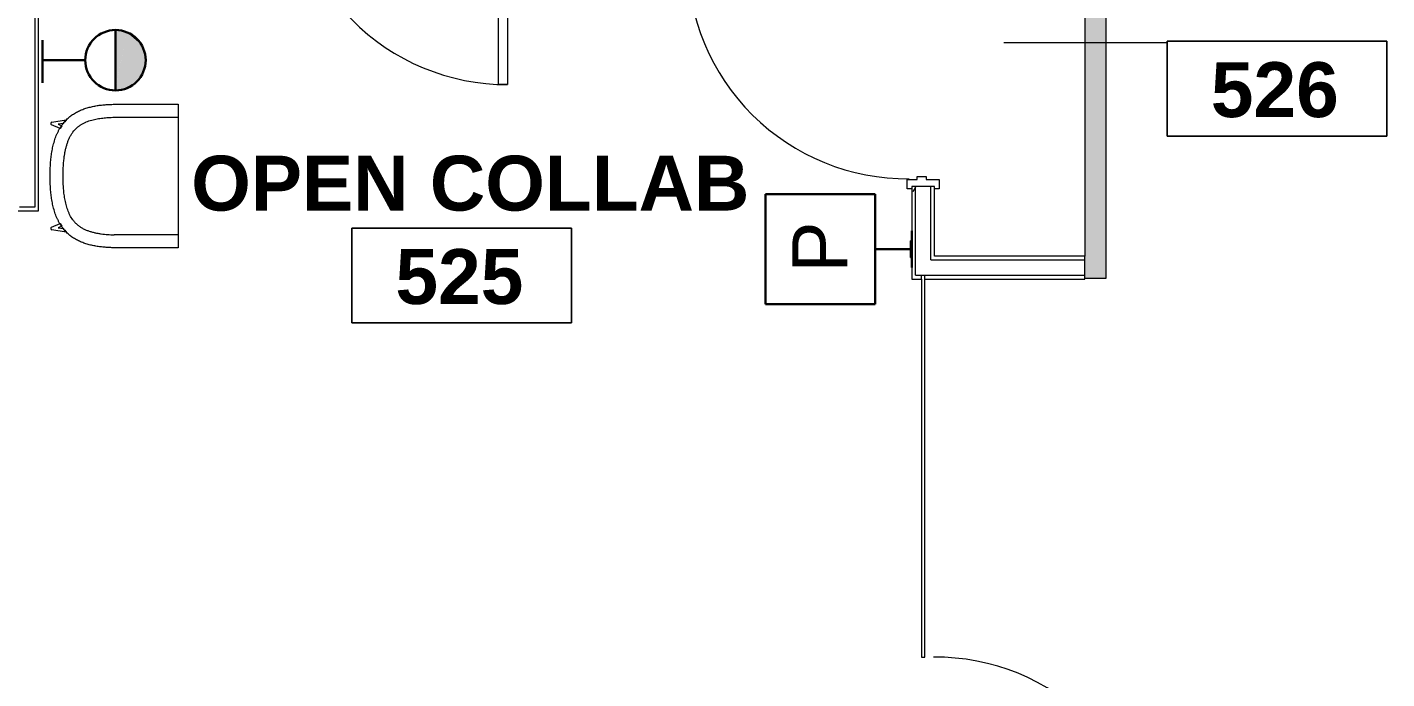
# Model space of a CAD drawing. Header units: inches. Extents: x 0 to 1865, y 0 to 1094.
# Drawn here: x 591.6 to 814.5, y 789.6 to 896.4 of the extents above; entities that cross this region are included whole.
import ezdxf

# ---------------------------------------------------------------- set-up
doc = ezdxf.new("R2010")
doc.units = ezdxf.units.IN
doc.header["$MEASUREMENT"] = 0
for name, color, linetype, lineweight in [('A-ANNO-NOTE', 131, 'Continuous', 9), ('A-AREA-IDEN', 2, 'Continuous', 9), ('A-DOOR', 31, 'Continuous', 13), ('A-WALL', 113, 'Continuous', 13), ('A-WALL-PATT', 111, 'Continuous', 13), ('E-ELEC-FIXT', 91, 'Continuous', 9), ('I-FURN', 30, 'Continuous', 9), ('I-WALL', 2, 'Continuous', 13)]:
    doc.layers.add(name, color=color, linetype=linetype, lineweight=lineweight)
doc.styles.add('Swis721 Lt BT', font='swissl.ttf', dxfattribs={"height": 9})
doc.styles.add('Swis721 Lt BT_B', font='', dxfattribs={"height": 9})
doc.styles.get('Swis721 Lt BT_B').set_extended_font_data('Swis721 Lt BT', bold=True)
pattern_1 = [(0, (0, 0), (30.72, 7.68), [1.267, -21.773, 1.267, -21.773, -122.88]), (0, (0, 0), (30.72, 7.68), [-46.08, 1.267, -44.813, 1.267, -21.773, -53.76]), (0, (0, 0), (30.72, 7.68), [-115.2, 1.267, -14.093, 1.267, -37.133]), (120, (11.52, 3.84), (-22.011075, 22.7643), [1.267, -21.773, 1.267, -21.773, -122.88]), (120, (11.52, 3.84), (-22.011075, 22.7643), [-46.08, 1.267, -44.813, 1.267, -21.773, -53.76]), (120, (11.52, 3.84), (-22.011075, 22.7643), [-115.2, 1.267, -14.093, 1.267, -37.133]), (240, (15.36, 19.2), (-8.708925, -30.4443), [1.267, -21.773, 1.267, -21.773, -122.88]), (240, (15.36, 19.2), (-8.708925, -30.4443), [-46.08, 1.267, -44.813, 1.267, -21.773, -53.76]), (240, (15.36, 19.2), (-8.708925, -30.4443), [-115.2, 1.267, -14.093, 1.267, -37.133])]

# ---------------------------------------------------------------- blocks, each defined once
blk = doc.blocks.new('Door - Single - Solid Door-8181391-Level 05 POWER _ SIGNAL')
at = {"layer": 'A-DOOR', "lineweight": 9}
for p, q in [((-15.63, 2.54), (-14.13, 2.54)), ((-15.63, 1.79), (-15.63, 2.54)), ((-14.13, 2.54), (-14.13, 0.41)), ((22.12, 2.54), (23.62, 2.54)), ((22.12, 0.41), (22.12, 2.54)), ((23.62, 2.54), (23.62, 1.79)), ((-14.13, 0.41), (-13.63, 0.41)), ((-13.63, 0.41), (-13.63, -1.09)), ((21.62, 0.41), (22.12, 0.41)), ((21.62, -1.09), (21.62, 0.41)), ((-15.63, -2.71), (-15.63, -1.96)), ((-14.13, -1.09), (-14.13, -2.71)), ((-13.63, -1.09), (-14.13, -1.09)), ((22.12, -1.09), (21.62, -1.09)), ((22.12, -2.71), (22.12, -1.09)), ((23.62, -1.96), (23.62, -2.71)), ((-14.13, -2.71), (-15.63, -2.71)), ((23.62, -2.71), (22.12, -2.71))]:
    blk.add_line(p, q, dxfattribs=at)
at = {"layer": 'A-DOOR'}
for p, q in [((-12.51, -2.71), (-14.01, -2.71)), ((-14.01, -2.71), (-14.01, -38.71)), ((-12.51, -38.71), (-12.51, -2.71)), ((-14.01, -38.71), (-12.51, -38.71))]:
    blk.add_line(p, q, dxfattribs=at)
at = {"layer": 'A-DOOR', "lineweight": 9}
blk.add_arc((-14.01, -2.71), 36, 270, 0.5, dxfattribs=at)
blk = doc.blocks.new('F - CONF TABLE _ROUND-4 CHAIRS_ - Lam 30Dia Single-Column Base-7663827-Level 05 POWER _ SIGNAL')
at = {"layer": 'I-FURN'}
for start, end in [(0, 180), (360, 180), (113.6842, 123.1579), (85.2632, 113.6842), (28.4211, 85.2632), (123.1579, 180), (9.4737, 28.4211), (0, 9.4737), (180, 0), (180, 360), (180, 208.4211), (341.0526, 0), (322.1053, 341.0526), (208.4211, 227.3684), (227.3684, 322.1053)]:
    blk.add_arc((-17.69, -2.75), 18, start, end, dxfattribs=at)
blk = doc.blocks.new('Door - Single - Solid Door - W_ LOUVER-8174439-Level 05 POWER _ SIGNAL')
at = {"layer": 'A-DOOR'}
for p, q in [((-14.01, 38.71), (-12.51, 38.71)), ((-14.01, 2.71), (-14.01, 38.71)), ((-12.51, 38.71), (-12.51, 2.71)), ((-12.51, 2.71), (-14.01, 2.71))]:
    blk.add_line(p, q, dxfattribs=at)
at = {"layer": 'A-DOOR', "lineweight": 9}
for p, q in [((-15.63, 2.71), (-15.63, 1.96)), ((-14.13, 2.71), (-15.63, 2.71)), ((-14.13, 1.09), (-14.13, 2.71)), ((23.62, 2.71), (22.12, 2.71)), ((22.12, 2.71), (22.12, 1.09)), ((23.62, 1.96), (23.62, 2.71)), ((-13.63, 1.09), (-14.13, 1.09)), ((-13.63, -0.41), (-13.63, 1.09)), ((22.12, 1.09), (21.62, 1.09)), ((21.62, 1.09), (21.62, -0.41)), ((-15.63, -1.79), (-15.63, -2.54)), ((-14.13, -2.54), (-14.13, -0.41)), ((-14.13, -0.41), (-13.63, -0.41)), ((21.62, -0.41), (22.12, -0.41)), ((22.12, -0.41), (22.12, -2.54)), ((23.62, -2.54), (23.62, -1.79)), ((-15.63, -2.54), (-14.13, -2.54)), ((22.12, -2.54), (23.62, -2.54))]:
    blk.add_line(p, q, dxfattribs=at)
blk.add_arc((-14.01, 2.71), 36, 359.5, 90, dxfattribs=at)
blk = doc.blocks.new('Seating-Chair-Teknion-BBTCS_Tulip-R2013 - Sled Work Chair-7177571-Level 05 POWER _ SIGNAL')
at = {"layer": 'I-FURN'}
for p, q in [((-11.75, 0), (-11.75, 10.5)), ((-11.75, 10.5), (11.75, 10.5)), ((-9.62, 0), (-9.62, 10.5)), ((9.63, 10.5), (9.63, 0)), ((11.75, 10.5), (11.75, 0)), ((-8.84, -10.2), (-9.19, -7.85)), ((-8.6, -8.34), (-8.48, -9.18)), ((-8.48, -9.18), (-8.23, -8.57)), ((-7.8, -8.86), (-8.38, -10.29)), ((-8.23, -8.57), (-7.8, -8.86)), ((7.8, -8.86), (8.23, -8.57)), ((8.38, -10.29), (7.8, -8.86)), ((8.23, -8.57), (8.48, -9.18)), ((8.48, -9.18), (8.6, -8.34)), ((9.19, -7.85), (8.84, -10.2))]:
    blk.add_line(p, q, dxfattribs=at)
for centre, radius, start, end in [((-2.42, -0.37), 10.09, 227.8649, 232.2029), ((2.42, -0.37), 10.09, 307.7971, 312.1351), ((-8.59, -10.15), 0.253, 189.7663, 326.4154), ((8.59, -10.15), 0.253, 213.5846, 350.2337)]:
    blk.add_arc(centre, radius, start, end, dxfattribs=at)
for points, knots in [([(-8.81, -8.21), (-9, -8.04), (-9.37, -7.69), (-9.85, -7.13), (-10.2, -6.61), (-10.45, -6.17), (-10.62, -5.84), (-10.78, -5.5), (-10.92, -5.15), (-11.05, -4.8), (-11.16, -4.44), (-11.26, -4.08), (-11.38, -3.6), (-11.48, -3.11), (-11.56, -2.62), (-11.62, -2.12), (-11.69, -1.5), (-11.73, -0.75), (-11.75, -0.25), (-11.75, 0)], [-1, -1, -1, -1, -0.916667, -0.833333, -0.75, -0.708333, -0.666667, -0.625, -0.583333, -0.541667, -0.5, -0.458333, -0.416667, -0.333333, -0.291667, -0.25, -0.166667, -0.083333, 0, 0, 0, 0]), ([(-7.2, -6.77), (-7.45, -6.58), (-7.79, -6.26), (-8.18, -5.78), (-8.44, -5.39), (-8.63, -5.05), (-8.76, -4.77), (-8.89, -4.49), (-9.02, -4.13), (-9.16, -3.68), (-9.28, -3.23), (-9.4, -2.63), (-9.51, -1.87), (-9.59, -0.94), (-9.62, -0.32), (-9.62, 0)], [-1, -1, -1, -1, -0.875, -0.8125, -0.75, -0.6875, -0.65625, -0.625, -0.5625, -0.5, -0.4375, -0.375, -0.25, -0.125, 0, 0, 0, 0]), ([(7.2, -6.77), (7.35, -6.66), (7.62, -6.42), (7.97, -6.05), (8.24, -5.7), (8.43, -5.4), (8.57, -5.17), (8.69, -4.94), (8.84, -4.61), (9, -4.2), (9.16, -3.69), (9.29, -3.17), (9.39, -2.65), (9.48, -2.12), (9.54, -1.59), (9.6, -0.89), (9.62, -0.35), (9.63, 0)], [0, 0, 0, 0, 0.071429, 0.142857, 0.214286, 0.25, 0.285714, 0.321429, 0.357143, 0.428571, 0.5, 0.571429, 0.642857, 0.714286, 0.785714, 0.857143, 1, 1, 1, 1]), ([(11.75, 0), (11.75, -0.25), (11.73, -0.75), (11.68, -1.5), (11.61, -2.24), (11.52, -2.86), (11.43, -3.35), (11.35, -3.72), (11.26, -4.08), (11.16, -4.44), (11.05, -4.8), (10.92, -5.15), (10.78, -5.5), (10.57, -5.95), (10.27, -6.5), (9.85, -7.13), (9.37, -7.69), (9, -8.04), (8.81, -8.21)], [-1, -1, -1, -1, -0.916667, -0.833333, -0.75, -0.666667, -0.625, -0.583333, -0.541667, -0.5, -0.458333, -0.416667, -0.375, -0.333333, -0.25, -0.166667, -0.083333, 0, 0, 0, 0]), ([(0, -10.5), (-0.31, -10.5), (-0.94, -10.49), (-1.87, -10.45), (-2.79, -10.37), (-3.55, -10.27), (-4.16, -10.17), (-4.62, -10.08), (-5.07, -9.98), (-5.52, -9.85), (-5.96, -9.72), (-6.4, -9.57), (-6.84, -9.4), (-7.25, -9.2), (-7.66, -8.99), (-8.19, -8.67), (-8.57, -8.4), (-8.81, -8.21)], [-1, -1, -1, -1, -0.9, -0.8, -0.7, -0.6, -0.55, -0.5, -0.45, -0.4, -0.35, -0.3, -0.25, -0.2, -0.15, -0.1, 0, 0, 0, 0]), ([(0, -8.37), (-0.27, -8.38), (-0.68, -8.37), (-1.22, -8.35), (-1.61, -8.33), (-2.01, -8.3), (-2.41, -8.27), (-2.81, -8.22), (-3.25, -8.16), (-3.74, -8.09), (-4.26, -7.98), (-4.78, -7.86), (-5.21, -7.73), (-5.55, -7.61), (-5.88, -7.49), (-6.29, -7.31), (-6.75, -7.06), (-7.05, -6.87), (-7.2, -6.77)], [-1, -1, -1, -1, -0.892857, -0.839286, -0.785714, -0.732143, -0.678571, -0.625, -0.571429, -0.5, -0.428571, -0.357143, -0.285714, -0.25, -0.214286, -0.142857, -0.071429, 0, 0, 0, 0]), ([(7.2, -6.77), (6.94, -6.95), (6.55, -7.19), (5.98, -7.45), (5.55, -7.62), (5.1, -7.76), (4.5, -7.93), (3.74, -8.09), (2.81, -8.23), (1.88, -8.32), (0.95, -8.36), (0.32, -8.38), (0, -8.37)], [-1, -1, -1, -1, -0.875, -0.8125, -0.75, -0.6875, -0.625, -0.5, -0.375, -0.25, -0.125, 0, 0, 0, 0]), ([(8.81, -8.21), (8.57, -8.4), (8.19, -8.67), (7.66, -8.99), (7.25, -9.2), (6.84, -9.4), (6.4, -9.57), (5.96, -9.72), (5.52, -9.85), (5.07, -9.98), (4.62, -10.08), (4.16, -10.17), (3.7, -10.25), (3.25, -10.31), (2.64, -10.38), (1.87, -10.45), (0.94, -10.49), (0.31, -10.5), (0, -10.5)], [-1, -1, -1, -1, -0.9, -0.85, -0.8, -0.75, -0.7, -0.65, -0.6, -0.55, -0.5, -0.45, -0.4, -0.35, -0.3, -0.2, -0.1, 0, 0, 0, 0])]:
    blk.add_open_spline(points, degree=3, knots=knots, dxfattribs=at)
blk = doc.blocks.new('PS - Junction Box _Wall Base_ - Push to Exit-4868767-Level 05 POWER _ SIGNAL')
at = {"layer": 'E-ELEC-FIXT'}
for p, q in [((736.42, 858.59), (736.42, 861.34)), ((736.61, 861.34), (736.42, 861.34)), ((736.42, 858.59), (736.61, 858.59))]:
    blk.add_line(p, q, dxfattribs=at)
blk = doc.blocks.new('Door - Glass Single - Full Rail - Short Handle-8173674-Level 05 POWER _ SIGNAL')
at = {"layer": 'A-DOOR', "lineweight": 20}
for p, q in [((17, 38), (17, 2)), ((18, 38), (17, 38)), ((18, 2), (18, 38)), ((17, 2), (18, 2))]:
    blk.add_line(p, q, dxfattribs=at)
at = {"layer": 'A-DOOR', "lineweight": 9}
blk.add_arc((18, 2), 36, 90, 180.5, dxfattribs=at)
blk = doc.blocks.new('Room Tag - Room Name and Number-3379422-Level 05 POWER _ SIGNAL')
at = {"layer": 'A-AREA-IDEN'}
for p, q in [((-0.1881, -0.1636), (-0.1881, -0.0018)), ((-0.1881, -0.0018), (0.1869, -0.0018)), ((0.1869, -0.0018), (-0.1881, -0.0018)), ((-0.1881, -0.0018), (-0.1881, -0.1636)), ((0.1869, -0.0018), (0.1869, -0.1636)), ((0.1869, -0.1636), (0.1869, -0.0018)), ((0.1869, -0.1636), (-0.1881, -0.1636)), ((-0.1881, -0.1636), (0.1869, -0.1636))]:
    blk.add_line(p, q, dxfattribs=at)

msp = doc.modelspace()

# ---------------------------------------------------------------- hatches: boundary and pattern name
at = {"layer": 'A-ANNO-NOTE'}
for points in [[(606.09, 886), (607.9, 895.56), (606.09, 895.9), (606.09, 887.37)], [(607.01, 895.82), (606.26, 895.89), (606.26, 895.89)], [(606.09, 886), (607.01, 886.09), (607.9, 895.56), (606.26, 886.86)], [(607.9, 895.56), (607.01, 895.82), (606.26, 895.87)], [(607.01, 886.09), (609.55, 887.4), (607.9, 895.56), (607.13, 887.37)], [(608.83, 895.08), (608.61, 895.22), (607.9, 895.56)], [(609.64, 894.4), (608.83, 895.08), (607.9, 895.56)], [(609.55, 887.4), (610.36, 893.46), (607.9, 895.56)], [(610.36, 893.46), (609.64, 894.4), (607.9, 895.56)], [(609.64, 894.4), (609.35, 894.68), (608.83, 895.08)], [(610.36, 893.46), (610.14, 893.8), (609.64, 894.4)], [(609.55, 887.4), (611.04, 890.82), (610.36, 893.46)], [(611.04, 891.08), (610.55, 893.12), (610.36, 893.46)], [(611.04, 890.82), (611.04, 891.08), (610.36, 893.46)], [(610.87, 892.25), (610.79, 892.51), (610.55, 893.12)], [(611.04, 891.08), (610.87, 892.25), (610.55, 893.12)], [(611.04, 891.08), (611.02, 891.48), (610.87, 892.25)], [(609.55, 887.4), (610.7, 889.15), (611.04, 890.82)], [(610.7, 889.15), (610.87, 889.65), (611.04, 890.82)], [(610.87, 889.65), (610.93, 889.9), (611.04, 890.82)], [(607.01, 886.09), (608.72, 886.75), (609.49, 887.37)], [(608.72, 886.75), (609.05, 886.98), (609.51, 887.37)], [(609.55, 887.4), (610.22, 888.21), (610.7, 889.15)], [(610.22, 888.21), (610.49, 888.67), (610.7, 889.15)], [(607.01, 886.09), (608.49, 886.62), (608.72, 886.75)], [(607.01, 886.09), (607.77, 886.29), (608.49, 886.62)]]:
    msp.add_hatch(color=256, dxfattribs=at).paths.add_polyline_path(points, flags=0)
at = {"layer": 'A-WALL-PATT', "lineweight": 9}
msp.add_hatch(color=7, dxfattribs=at).paths.add_polyline_path([(768.5, 855.22), (768.5, 1093.82), (765, 1093.82), (765, 855.22)], flags=0)
h = msp.add_hatch(dxfattribs=at)
h.set_pattern_fill('FP_1', color=256, style=0, pattern_type=2)
h.set_pattern_definition(pattern_1)
h.paths.add_polyline_path([(592.86, 866.25), (593.49, 866.25), (593.49, 924.31), (592.87, 924.31), (592.87, 866.87), (590.37, 866.87), (590.37, 866.25)], flags=0)
h.paths.add_polyline_path([(593.49, 926.81), (593.49, 1013.5), (592.87, 1013.5), (592.87, 926.81)], flags=0)
h = msp.add_hatch(dxfattribs=at)
h.set_pattern_fill('FP_1', color=256, style=0, pattern_type=2)
h.set_pattern_definition(pattern_1)
h.paths.add_polyline_path([(737.23, 855.09), (737.23, 870.26), (736.61, 870.26), (736.61, 855.09)], flags=0)
h.paths.add_polyline_path([(736.61, 908.76), (737.23, 908.76), (737.23, 923.69), (736.61, 923.69)], flags=0)

# ---------------------------------------------------------------- linework, layer by layer
at = {"layer": 'A-ANNO-NOTE'}
msp.add_line((606.09, 895.9), (606.09, 886), dxfattribs=at)
at = {"layer": 'A-ANNO-NOTE', "lineweight": 30}
for p, q in [((606.09, 895.9), (606.09, 886)), ((594.13, 894.23), (594.13, 887.22)), ((594.13, 890.96), (601.14, 890.96)), ((730.61, 868.97), (712.61, 868.97)), ((712.61, 868.97), (712.61, 850.97)), ((730.61, 850.97), (730.61, 868.97)), ((736.61, 862.97), (736.61, 856.97)), ((736.61, 859.97), (730.61, 859.97)), ((712.61, 850.97), (730.61, 850.97))]:
    msp.add_line(p, q, dxfattribs=at)
msp.add_circle((606.09, 890.95), 4.95, dxfattribs=at)
msp.add_circle((606.09, 890.95), 4.95, dxfattribs=at)
msp.add_circle((606.09, 890.95), 4.95, dxfattribs=at)
msp.add_circle((606.09, 890.95), 4.95, dxfattribs=at)
msp.add_circle((606.09, 890.95), 4.95, dxfattribs=at)
msp.add_circle((606.09, 890.95), 4.95, dxfattribs=at)
msp.add_circle((606.09, 890.95), 4.95, dxfattribs=at)
at = {"layer": 'A-ANNO-NOTE'}
msp.add_arc((606.09, 890.95), 4.95, 270, 90, dxfattribs=at)
at = {"layer": 'A-AREA-IDEN'}
msp.add_line((751.68, 893.85), (778.47, 893.85), dxfattribs=at)
at = {"layer": 'A-WALL'}
for p, q in [((592.87, 924.31), (592.87, 866.87)), ((737.23, 855.72), (737.23, 870.26)), ((739.73, 858.22), (739.73, 870.26)), ((592.87, 866.87), (590.37, 866.87)), ((739.73, 858.22), (765, 858.22)), ((765, 855.22), (765, 858.84)), ((737.23, 855.72), (765, 855.72)), ((738.23, 855.09), (738.23, 855.72)), ((738.73, 855.09), (738.73, 855.72))]:
    msp.add_line(p, q, dxfattribs=at)
at = {"layer": 'I-WALL', "color": 8, "lineweight": 20}
for p, q in [((768.5, 855.22), (768.5, 1093.82)), ((765, 923.69), (765, 858.84)), ((765, 855.22), (768.5, 855.22))]:
    msp.add_line(p, q, dxfattribs=at)
at = {"layer": 'I-WALL'}
for p, q in [((593.49, 866.25), (593.49, 923.69)), ((736.61, 870.26), (736.61, 855.09)), ((740.36, 870.26), (736.61, 870.26)), ((740.36, 858.84), (740.36, 870.26)), ((589.74, 866.25), (593.49, 866.25)), ((765, 858.84), (740.36, 858.84)), ((736.61, 855.09), (738.23, 855.09)), ((738.23, 855.09), (738.23, 793.13)), ((738.73, 855.09), (765, 855.09)), ((738.73, 793.13), (738.73, 855.09)), ((765, 855.09), (765, 855.22)), ((738.23, 793.13), (738.73, 793.13))]:
    msp.add_line(p, q, dxfattribs=at)

# ---------------------------------------------------------------- block references
at = {"layer": 'A-AREA-IDEN', "xscale": 95.99999999999994, "yscale": 95.99999999999994, "zscale": 95.99999999999994}
for p in [(796.53, 894.22), (662.87, 863.59)]:
    msp.add_blockref('Room Tag - Room Name and Number-3379422-Level 05 POWER _ SIGNAL', p, dxfattribs=at)
at = {"layer": 'A-DOOR'}
for name, p, rotation in [('Door - Single - Solid Door - W_ LOUVER-8174439-Level 05 POWER _ SIGNAL', (656.36, 925.65), 180), ('Door - Single - Solid Door-8181391-Level 05 POWER _ SIGNAL', (738.57, 893.51), 270.0000000000002), ('Door - Glass Single - Full Rail - Short Handle-8173674-Level 05 POWER _ SIGNAL', (738.48, 775.13), 269.9999999999999)]:
    msp.add_blockref(name, p, dxfattribs=dict(at, rotation=rotation))
at = {"layer": 'E-ELEC-FIXT'}
msp.add_blockref('PS - Junction Box _Wall Base_ - Push to Exit-4868767-Level 05 POWER _ SIGNAL', (0, 0), dxfattribs=at)
at = {"layer": 'I-FURN'}
for name, p, rotation in [('Seating-Chair-Teknion-BBTCS_Tulip-R2013 - Sled Work Chair-7177571-Level 05 POWER _ SIGNAL', (605.87, 871.97), 269.9999999999999), ('F - CONF TABLE _ROUND-4 CHAIRS_ - Lam 30Dia Single-Column Base-7663827-Level 05 POWER _ SIGNAL', (613.66, 782.18), 44.99999999999995)]:
    msp.add_blockref(name, p, dxfattribs=dict(at, rotation=rotation))

# ---------------------------------------------------------------- texts
at = {"layer": 'A-ANNO-NOTE', "insert": (717.04, 856.14), "char_height": 9, "width": 9.393, "attachment_point": 1, "rotation": 90, "style": 'Swis721 Lt BT'}
msp.add_mtext('P', dxfattribs=at)
at = {"layer": 'A-AREA-IDEN', "char_height": 9, "attachment_point": 1, "style": 'Swis721 Lt BT_B'}
for s, insert, width in [('526', (785.63, 890.62), 25.452), ('OPEN COLLAB', (618.5, 875.3), 107.262), ('525', (651.97, 859.99), 25.452)]:
    msp.add_mtext(s, dxfattribs=dict(at, insert=insert, width=width))

doc.saveas('drawing.dxf')
